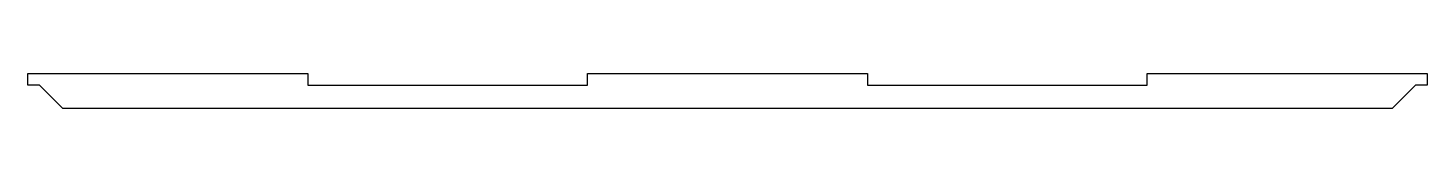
# Model space of a CAD drawing. Header units: millimetres. Extents: x -181 to 181, y -5 to 4.
import ezdxf

# ---------------------------------------------------------------- set-up
doc = ezdxf.new("R2010")
doc.units = ezdxf.units.MM

msp = doc.modelspace()

# ---------------------------------------------------------------- linework, layer by layer
at = {"color": 7, "linetype": 'Continuous', "lineweight": 25}
for p, q in [((-181.15, 4.08), (-108.69, 4.08)), ((-181.15, 1.08), (-181.15, 4.08)), ((-108.69, 4.08), (-108.69, 1.08)), ((-36.23, 4.08), (36.23, 4.08)), ((-36.23, 1.08), (-36.23, 4.08)), ((36.23, 4.08), (36.23, 1.08)), ((108.69, 4.08), (181.15, 4.08)), ((108.69, 1.08), (108.69, 4.08)), ((181.15, 4.08), (181.15, 1.08)), ((-178.15, 1.08), (-181.15, 1.08)), ((-172.15, -4.92), (-178.15, 1.08)), ((-108.69, 1.08), (-36.23, 1.08)), ((36.23, 1.08), (108.69, 1.08)), ((178.15, 1.08), (172.15, -4.92)), ((181.15, 1.08), (178.15, 1.08)), ((172.15, -4.92), (-172.15, -4.92))]:
    msp.add_line(p, q, dxfattribs=at)

doc.saveas('drawing.dxf')
